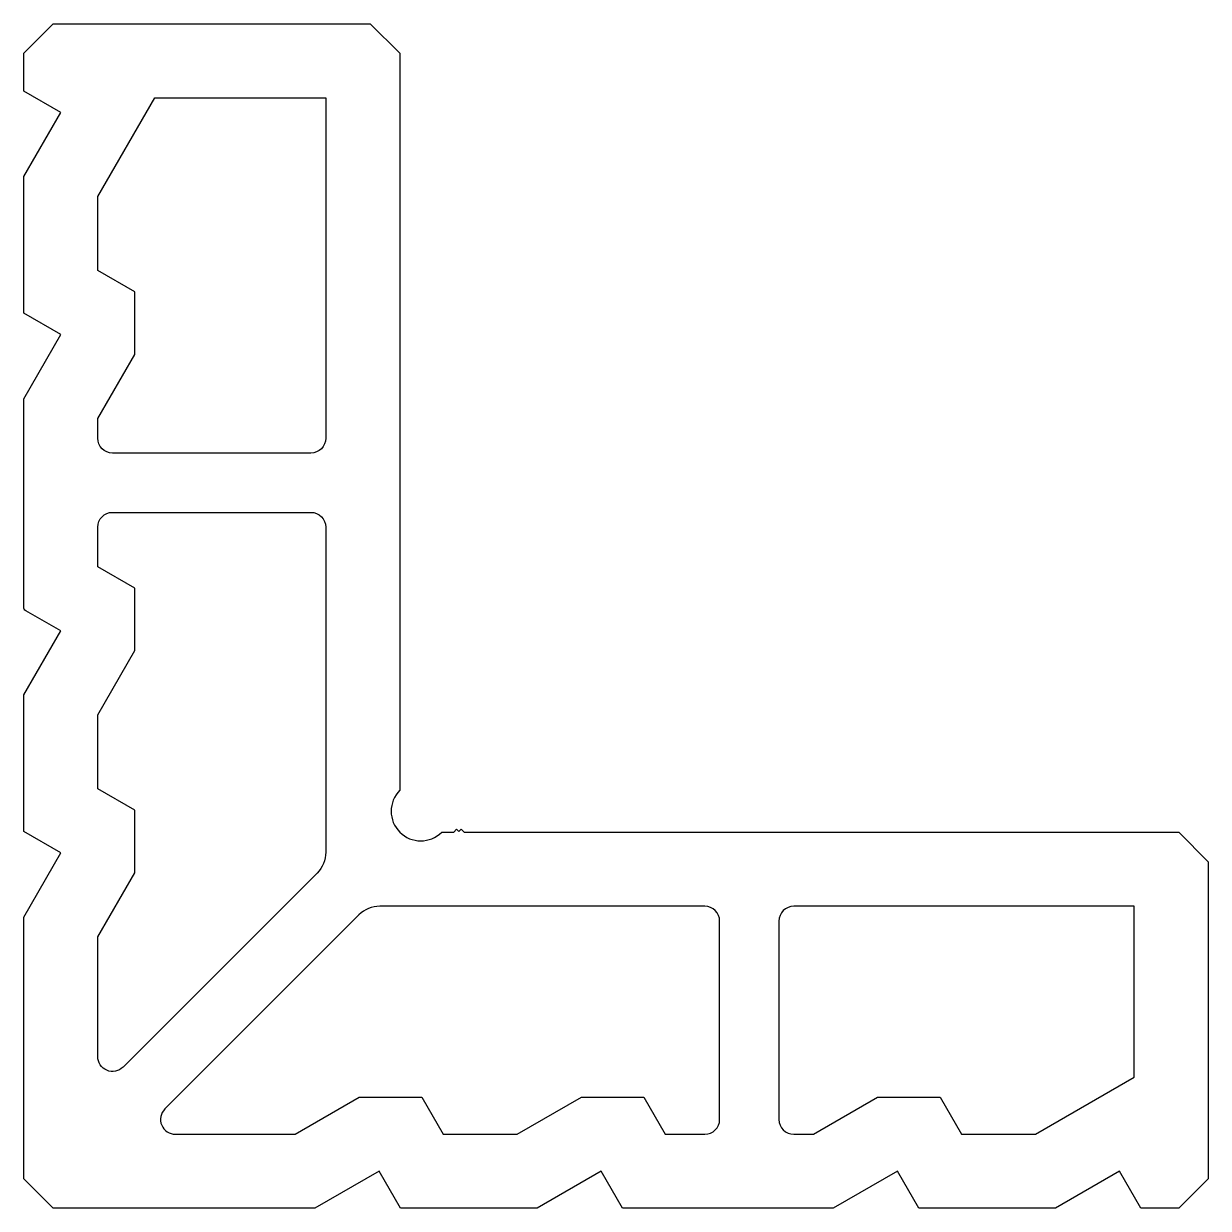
# Model space of a CAD drawing. Extents: x 837.2 to 917.2, y -59.4 to 20.6.
import ezdxf

# ---------------------------------------------------------------- set-up
doc = ezdxf.new("R2010")
doc.units = 0
doc.header["$LTSCALE"] = 15
doc.layers.get('0').update_dxf_attribs({"linetype": 'CONTINUOUS'})

msp = doc.modelspace()

# ---------------------------------------------------------------- linework, layer by layer
msp.add_lwpolyline([(862.597, -31.143, 1), (865.425, -33.971), (866.236, -33.971), (866.436, -33.771), (866.586, -33.921), (866.736, -33.771), (866.936, -33.971), (915.197, -33.971), (917.197, -35.971), (917.197, -57.371), (915.197, -59.371), (912.64, -59.371), (911.197, -56.871), (906.867, -59.371), (897.64, -59.371), (896.197, -56.871), (891.867, -59.371), (877.64, -59.371), (876.197, -56.871), (871.867, -59.371), (862.64, -59.371), (861.197, -56.871), (856.867, -59.371), (839.197, -59.371), (837.197, -57.371), (837.197, -39.701), (839.697, -35.371), (837.197, -33.928), (837.197, -24.701), (839.697, -20.371), (837.347, -19.015, -0.267949), (837.197, -18.755), (837.197, -4.701), (839.697, -0.371), (837.197, 1.072), (837.197, 10.299), (839.697, 14.629), (837.197, 16.072), (837.197, 18.629), (839.197, 20.629), (860.597, 20.629), (862.597, 18.629), (862.597, -31.143)], format="xyb")
for points in [[(842.197, -6.041), (844.697, -1.711), (844.697, 2.515), (842.197, 3.959), (842.197, 8.959), (846.048, 15.629), (857.597, 15.629), (857.597, -7.371, -0.414214), (856.597, -8.371), (843.197, -8.371, -0.414214), (842.197, -7.371)], [(842.197, -31.041), (842.197, -26.041), (844.697, -21.711), (844.697, -17.485), (842.197, -16.041), (842.197, -13.371, -0.414214), (843.197, -12.371), (856.597, -12.371, -0.414214), (857.597, -13.371), (857.597, -35.314, -0.198912), (857.011, -36.729), (843.904, -49.836, -0.668179), (842.197, -49.129), (842.197, -41.041), (844.697, -36.711), (844.697, -32.485)], [(865.527, -54.371), (870.527, -54.371), (874.857, -51.871), (879.083, -51.871), (880.527, -54.371), (883.197, -54.371, 0.414214), (884.197, -53.371), (884.197, -39.971, 0.414214), (883.197, -38.971), (861.254, -38.971, 0.198912), (859.839, -39.557), (846.732, -52.664, 0.668179), (847.439, -54.371), (855.527, -54.371), (859.857, -51.871), (864.083, -51.871)], [(890.527, -54.371), (894.857, -51.871), (899.083, -51.871), (900.527, -54.371), (905.527, -54.371), (912.197, -50.52), (912.197, -38.971), (889.197, -38.971, 0.414214), (888.197, -39.971), (888.197, -53.371, 0.414214), (889.197, -54.371)]]:
    msp.add_lwpolyline(points, format="xyb", close=True)

doc.saveas('drawing.dxf')
